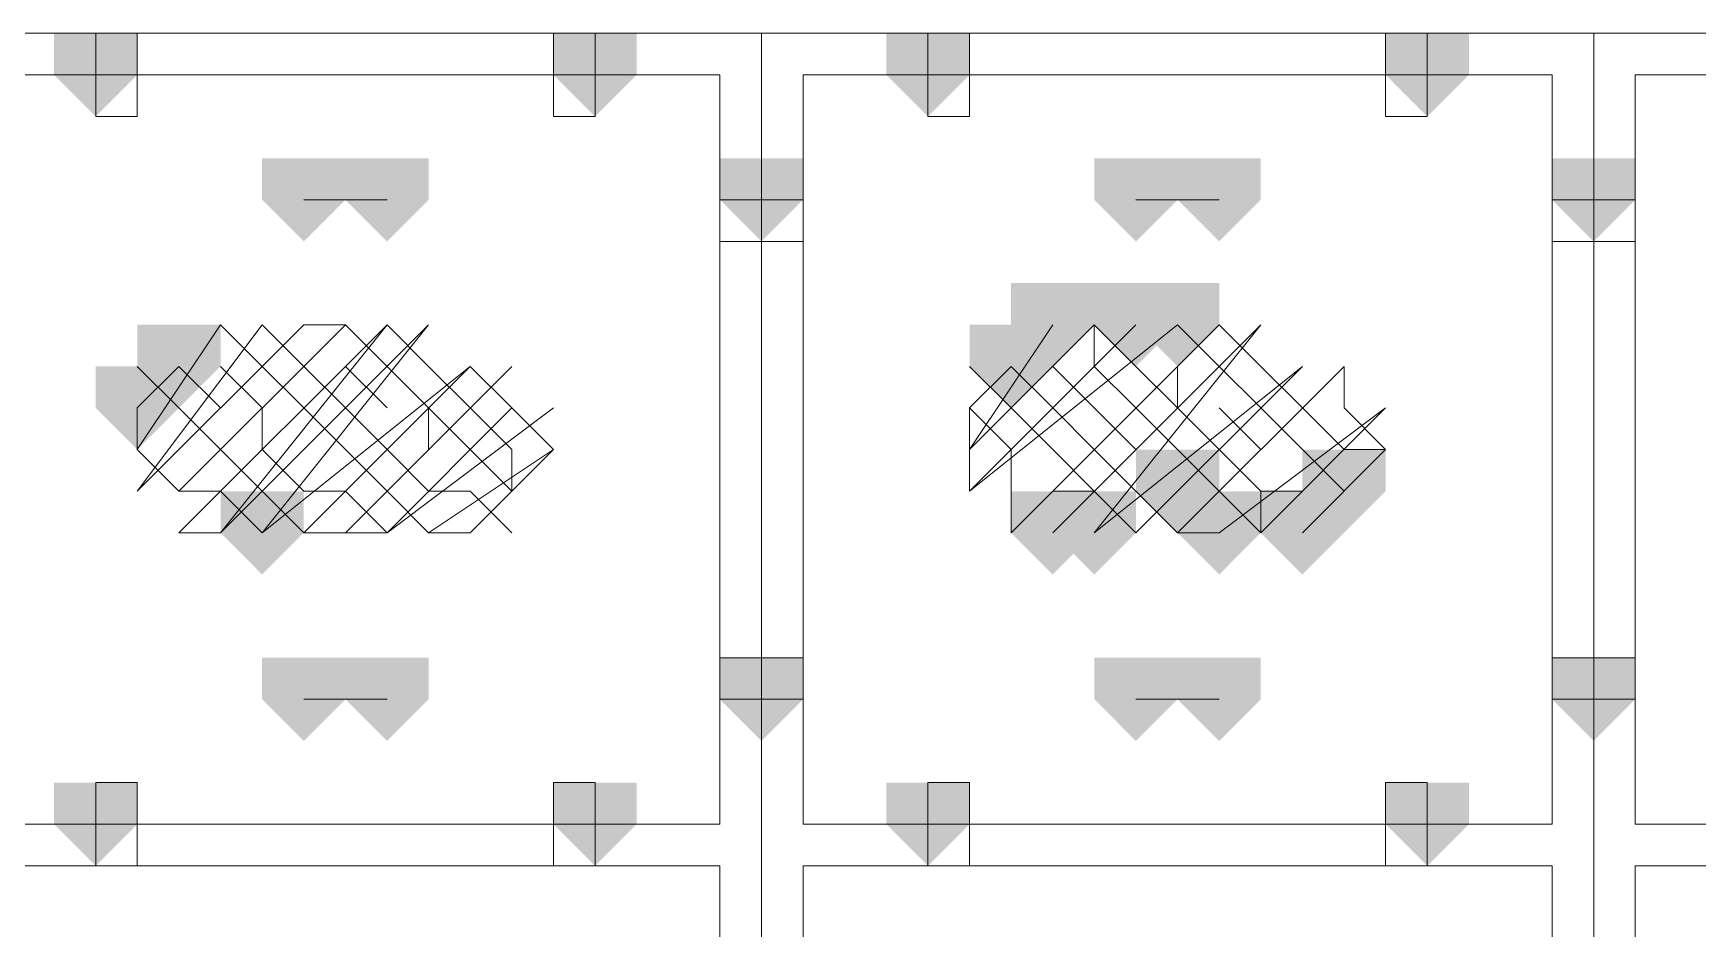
# Model space of a CAD drawing. Header units: millimetres. Extents: x 2315 to 4619, y 1334 to 1897.
# Drawn here: x 3873.622 to 3876.065, y 1527.128 to 1528.442 of the extents above; entities that cross this region are included whole.
import ezdxf

# ---------------------------------------------------------------- set-up
doc = ezdxf.new("R2010")
doc.units = ezdxf.units.MM
for name, color, linetype in [('PDF_3中心线层', 1, 'Continuous'), ('PDF_4虚线层', 2, 'Continuous'), ('PDF_5剖面线层', 2, 'Continuous'), ('PDF_细实线层', 7, 'Continuous')]:
    doc.layers.add(name, color=color, linetype=linetype)

msp = doc.modelspace()

# ---------------------------------------------------------------- hatches: boundary and pattern name
at = {"layer": 'PDF_3中心线层', "transparency": 33554559}
for points in [[(3873.7133, 1528.4417), (3873.6522, 1528.4417), (3873.6522, 1528.3806), (3873.7133, 1528.3195), (3873.7744, 1528.3806), (3873.7744, 1528.4417)], [(3873.7133, 1528.4417), (3873.6522, 1528.4417), (3873.6522, 1528.3806), (3873.7133, 1528.3195), (3873.7744, 1528.3806), (3873.7744, 1528.4417)], [(3874.4463, 1528.4417), (3874.3852, 1528.4417), (3874.3852, 1528.3806), (3874.4463, 1528.3195), (3874.5073, 1528.3806), (3874.5073, 1528.4417)], [(3874.4463, 1528.4417), (3874.3852, 1528.4417), (3874.3852, 1528.3806), (3874.4463, 1528.3195), (3874.5073, 1528.3806), (3874.5073, 1528.4417)], [(3874.4463, 1528.4417), (3874.3852, 1528.4417), (3874.3852, 1528.3806), (3874.4463, 1528.3195), (3874.5073, 1528.3806), (3874.5073, 1528.4417)], [(3874.4463, 1528.4417), (3874.3852, 1528.4417), (3874.3852, 1528.3806), (3874.4463, 1528.3195), (3874.5073, 1528.3806), (3874.5073, 1528.4417)], [(3874.9349, 1528.4417), (3874.8738, 1528.4417), (3874.8738, 1528.3806), (3874.9349, 1528.3195), (3874.996, 1528.3806), (3874.996, 1528.4417)], [(3874.9349, 1528.4417), (3874.8738, 1528.4417), (3874.8738, 1528.3806), (3874.9349, 1528.3195), (3874.996, 1528.3806), (3874.996, 1528.4417)], [(3874.9349, 1528.4417), (3874.8738, 1528.4417), (3874.8738, 1528.3806), (3874.9349, 1528.3195), (3874.996, 1528.3806), (3874.996, 1528.4417)], [(3874.9349, 1528.4417), (3874.8738, 1528.4417), (3874.8738, 1528.3806), (3874.9349, 1528.3195), (3874.996, 1528.3806), (3874.996, 1528.4417)], [(3875.6679, 1528.4417), (3875.6068, 1528.4417), (3875.6068, 1528.3806), (3875.6679, 1528.3195), (3875.729, 1528.3806), (3875.729, 1528.4417)], [(3875.6679, 1528.4417), (3875.6068, 1528.4417), (3875.6068, 1528.3806), (3875.6679, 1528.3195), (3875.729, 1528.3806), (3875.729, 1528.4417)], [(3875.6679, 1528.4417), (3875.6068, 1528.4417), (3875.6068, 1528.3806), (3875.6679, 1528.3195), (3875.729, 1528.3806), (3875.729, 1528.4417)], [(3875.6679, 1528.4417), (3875.6068, 1528.4417), (3875.6068, 1528.3806), (3875.6679, 1528.3195), (3875.729, 1528.3806), (3875.729, 1528.4417)], [(3874.6906, 1528.2584), (3874.6295, 1528.2584), (3874.6295, 1528.1974), (3874.6906, 1528.1363), (3874.7517, 1528.1974), (3874.7517, 1528.2584)], [(3874.6906, 1528.2584), (3874.6295, 1528.2584), (3874.6295, 1528.1974), (3874.6906, 1528.1363), (3874.7517, 1528.1974), (3874.7517, 1528.2584)], [(3874.6906, 1528.2584), (3874.6295, 1528.2584), (3874.6295, 1528.1974), (3874.6906, 1528.1363), (3874.7517, 1528.1974), (3874.7517, 1528.2584)], [(3874.6906, 1528.2584), (3874.6295, 1528.2584), (3874.6295, 1528.1974), (3874.6906, 1528.1363), (3874.7517, 1528.1974), (3874.7517, 1528.2584)], [(3875.9122, 1528.2584), (3875.8511, 1528.2584), (3875.8511, 1528.1974), (3875.9122, 1528.1363), (3875.9733, 1528.1974), (3875.9733, 1528.2584)], [(3875.9122, 1528.2584), (3875.8511, 1528.2584), (3875.8511, 1528.1974), (3875.9122, 1528.1363), (3875.9733, 1528.1974), (3875.9733, 1528.2584)], [(3875.9122, 1528.2584), (3875.8511, 1528.2584), (3875.8511, 1528.1974), (3875.9122, 1528.1363), (3875.9733, 1528.1974), (3875.9733, 1528.2584)], [(3875.9122, 1528.2584), (3875.8511, 1528.2584), (3875.8511, 1528.1974), (3875.9122, 1528.1363), (3875.9733, 1528.1974), (3875.9733, 1528.2584)], [(3874.6906, 1527.5255), (3874.6295, 1527.5255), (3874.6295, 1527.4644), (3874.6906, 1527.4033), (3874.7517, 1527.4644), (3874.7517, 1527.5255)], [(3874.6906, 1527.5255), (3874.6295, 1527.5255), (3874.6295, 1527.4644), (3874.6906, 1527.4033), (3874.7517, 1527.4644), (3874.7517, 1527.5255)], [(3875.9122, 1527.5255), (3875.8511, 1527.5255), (3875.8511, 1527.4644), (3875.9122, 1527.4033), (3875.9733, 1527.4644), (3875.9733, 1527.5255)], [(3875.9122, 1527.5255), (3875.8511, 1527.5255), (3875.8511, 1527.4644), (3875.9122, 1527.4033), (3875.9733, 1527.4644), (3875.9733, 1527.5255)], [(3873.7133, 1527.3422), (3873.6522, 1527.3422), (3873.6522, 1527.2811), (3873.7133, 1527.2201), (3873.7744, 1527.2811), (3873.7744, 1527.3422)], [(3873.7133, 1527.3422), (3873.6522, 1527.3422), (3873.6522, 1527.2811), (3873.7133, 1527.2201), (3873.7744, 1527.2811), (3873.7744, 1527.3422)], [(3874.4463, 1527.3422), (3874.3852, 1527.3422), (3874.3852, 1527.2811), (3874.4463, 1527.2201), (3874.5073, 1527.2811), (3874.5073, 1527.3422)], [(3874.4463, 1527.3422), (3874.3852, 1527.3422), (3874.3852, 1527.2811), (3874.4463, 1527.2201), (3874.5073, 1527.2811), (3874.5073, 1527.3422)], [(3874.4463, 1527.3422), (3874.3852, 1527.3422), (3874.3852, 1527.2811), (3874.4463, 1527.2201), (3874.5073, 1527.2811), (3874.5073, 1527.3422)], [(3874.4463, 1527.3422), (3874.3852, 1527.3422), (3874.3852, 1527.2811), (3874.4463, 1527.2201), (3874.5073, 1527.2811), (3874.5073, 1527.3422)], [(3874.9349, 1527.3422), (3874.8738, 1527.3422), (3874.8738, 1527.2811), (3874.9349, 1527.2201), (3874.996, 1527.2811), (3874.996, 1527.3422)], [(3874.9349, 1527.3422), (3874.8738, 1527.3422), (3874.8738, 1527.2811), (3874.9349, 1527.2201), (3874.996, 1527.2811), (3874.996, 1527.3422)], [(3874.9349, 1527.3422), (3874.8738, 1527.3422), (3874.8738, 1527.2811), (3874.9349, 1527.2201), (3874.996, 1527.2811), (3874.996, 1527.3422)], [(3874.9349, 1527.3422), (3874.8738, 1527.3422), (3874.8738, 1527.2811), (3874.9349, 1527.2201), (3874.996, 1527.2811), (3874.996, 1527.3422)], [(3875.6679, 1527.3422), (3875.6068, 1527.3422), (3875.6068, 1527.2811), (3875.6679, 1527.2201), (3875.729, 1527.2811), (3875.729, 1527.3422)], [(3875.6679, 1527.3422), (3875.6068, 1527.3422), (3875.6068, 1527.2811), (3875.6679, 1527.2201), (3875.729, 1527.2811), (3875.729, 1527.3422)], [(3875.6679, 1527.3422), (3875.6068, 1527.3422), (3875.6068, 1527.2811), (3875.6679, 1527.2201), (3875.729, 1527.2811), (3875.729, 1527.3422)], [(3875.6679, 1527.3422), (3875.6068, 1527.3422), (3875.6068, 1527.2811), (3875.6679, 1527.2201), (3875.729, 1527.2811), (3875.729, 1527.3422)]]:
    msp.add_hatch(color=256, dxfattribs=at).paths.add_polyline_path(points)
at = {"layer": 'PDF_5剖面线层', "transparency": 33554559}
for points in [[(3875.1182, 1528.0752), (3875.0571, 1528.0752), (3875.0571, 1528.0141), (3875.1182, 1527.953), (3875.1792, 1528.0141), (3875.1792, 1528.0752)], [(3875.2403, 1528.0752), (3875.1792, 1528.0752), (3875.1792, 1528.0141), (3875.2403, 1527.953), (3875.3014, 1528.0141), (3875.3014, 1528.0752)], [(3875.3014, 1528.0752), (3875.2403, 1528.0752), (3875.2403, 1528.0141), (3875.3014, 1527.953), (3875.3625, 1528.0141), (3875.3625, 1528.0752)], [(3873.8355, 1528.0141), (3873.7744, 1528.0141), (3873.7744, 1527.953), (3873.8355, 1527.8919), (3873.8965, 1527.953), (3873.8965, 1528.0141)], [(3875.0571, 1528.0141), (3874.996, 1528.0141), (3874.996, 1527.953), (3875.0571, 1527.8919), (3875.1182, 1527.953), (3875.1182, 1528.0141)], [(3873.7744, 1527.953), (3873.7133, 1527.953), (3873.7133, 1527.8919), (3873.7744, 1527.8309), (3873.8355, 1527.8919), (3873.8355, 1527.953)], [(3875.3014, 1527.8309), (3875.2403, 1527.8309), (3875.2403, 1527.7698), (3875.3014, 1527.7087), (3875.3625, 1527.7698), (3875.3625, 1527.8309)], [(3875.5457, 1527.8309), (3875.4846, 1527.8309), (3875.4846, 1527.7698), (3875.5457, 1527.7087), (3875.6068, 1527.7698), (3875.6068, 1527.8309)], [(3873.9576, 1527.7698), (3873.8965, 1527.7698), (3873.8965, 1527.7087), (3873.9576, 1527.6476), (3874.0187, 1527.7087), (3874.0187, 1527.7698)], [(3875.1182, 1527.7698), (3875.0571, 1527.7698), (3875.0571, 1527.7087), (3875.1182, 1527.6476), (3875.1792, 1527.7087), (3875.1792, 1527.7698)], [(3875.1792, 1527.7698), (3875.1182, 1527.7698), (3875.1182, 1527.7087), (3875.1792, 1527.6476), (3875.2403, 1527.7087), (3875.2403, 1527.7698)], [(3875.3625, 1527.7698), (3875.3014, 1527.7698), (3875.3014, 1527.7087), (3875.3625, 1527.6476), (3875.4236, 1527.7087), (3875.4236, 1527.7698)], [(3875.4846, 1527.7698), (3875.4236, 1527.7698), (3875.4236, 1527.7087), (3875.4846, 1527.6476), (3875.5457, 1527.7087), (3875.5457, 1527.7698)]]:
    msp.add_hatch(color=256, dxfattribs=at).paths.add_polyline_path(points)
at = {"layer": 'PDF_细实线层', "transparency": 33554559}
for points in [[(3873.7133, 1528.4417), (3873.6522, 1528.4417), (3873.6522, 1528.3806), (3873.7133, 1528.3195), (3873.7744, 1528.3806), (3873.7744, 1528.4417)], [(3874.4463, 1528.4417), (3874.3852, 1528.4417), (3874.3852, 1528.3806), (3874.4463, 1528.3195), (3874.5073, 1528.3806), (3874.5073, 1528.4417)], [(3874.9349, 1528.4417), (3874.8738, 1528.4417), (3874.8738, 1528.3806), (3874.9349, 1528.3195), (3874.996, 1528.3806), (3874.996, 1528.4417)], [(3875.6679, 1528.4417), (3875.6068, 1528.4417), (3875.6068, 1528.3806), (3875.6679, 1528.3195), (3875.729, 1528.3806), (3875.729, 1528.4417)], [(3874.0187, 1528.2584), (3873.9576, 1528.2584), (3873.9576, 1528.1974), (3874.0187, 1528.1363), (3874.0798, 1528.1974), (3874.0798, 1528.2584)], [(3874.1409, 1528.2584), (3874.0798, 1528.2584), (3874.0798, 1528.1974), (3874.1409, 1528.1363), (3874.2019, 1528.1974), (3874.2019, 1528.2584)], [(3874.6906, 1528.2584), (3874.6295, 1528.2584), (3874.6295, 1528.1974), (3874.6906, 1528.1363), (3874.7517, 1528.1974), (3874.7517, 1528.2584)], [(3875.2403, 1528.2584), (3875.1792, 1528.2584), (3875.1792, 1528.1974), (3875.2403, 1528.1363), (3875.3014, 1528.1974), (3875.3014, 1528.2584)], [(3875.3625, 1528.2584), (3875.3014, 1528.2584), (3875.3014, 1528.1974), (3875.3625, 1528.1363), (3875.4236, 1528.1974), (3875.4236, 1528.2584)], [(3875.9122, 1528.2584), (3875.8511, 1528.2584), (3875.8511, 1528.1974), (3875.9122, 1528.1363), (3875.9733, 1528.1974), (3875.9733, 1528.2584)], [(3874.0187, 1527.5255), (3873.9576, 1527.5255), (3873.9576, 1527.4644), (3874.0187, 1527.4033), (3874.0798, 1527.4644), (3874.0798, 1527.5255)], [(3874.1409, 1527.5255), (3874.0798, 1527.5255), (3874.0798, 1527.4644), (3874.1409, 1527.4033), (3874.2019, 1527.4644), (3874.2019, 1527.5255)], [(3874.6906, 1527.5255), (3874.6295, 1527.5255), (3874.6295, 1527.4644), (3874.6906, 1527.4033), (3874.7517, 1527.4644), (3874.7517, 1527.5255)], [(3875.2403, 1527.5255), (3875.1792, 1527.5255), (3875.1792, 1527.4644), (3875.2403, 1527.4033), (3875.3014, 1527.4644), (3875.3014, 1527.5255)], [(3875.3625, 1527.5255), (3875.3014, 1527.5255), (3875.3014, 1527.4644), (3875.3625, 1527.4033), (3875.4236, 1527.4644), (3875.4236, 1527.5255)], [(3875.9122, 1527.5255), (3875.8511, 1527.5255), (3875.8511, 1527.4644), (3875.9122, 1527.4033), (3875.9733, 1527.4644), (3875.9733, 1527.5255)], [(3873.7133, 1527.3422), (3873.6522, 1527.3422), (3873.6522, 1527.2811), (3873.7133, 1527.2201), (3873.7744, 1527.2811), (3873.7744, 1527.3422)], [(3874.4463, 1527.3422), (3874.3852, 1527.3422), (3874.3852, 1527.2811), (3874.4463, 1527.2201), (3874.5073, 1527.2811), (3874.5073, 1527.3422)], [(3874.9349, 1527.3422), (3874.8738, 1527.3422), (3874.8738, 1527.2811), (3874.9349, 1527.2201), (3874.996, 1527.2811), (3874.996, 1527.3422)], [(3875.6679, 1527.3422), (3875.6068, 1527.3422), (3875.6068, 1527.2811), (3875.6679, 1527.2201), (3875.729, 1527.2811), (3875.729, 1527.3422)]]:
    msp.add_hatch(color=256, dxfattribs=at).paths.add_polyline_path(points)

# ---------------------------------------------------------------- linework, layer by layer
at = {"layer": 'PDF_3中心线层', "lineweight": 18}
for points in [[(3873.7133, 1528.3806), (3873.7744, 1528.3806)], [(3874.6906, 1527.5255), (3874.6906, 1527.4644)], [(3875.9122, 1527.5255), (3875.9122, 1527.4644)], [(3873.7133, 1527.2811), (3873.7744, 1527.2811)]]:
    msp.add_lwpolyline(points, close=True, dxfattribs=at)
at = {"layer": 'PDF_4虚线层', "lineweight": 18}
for points in [[(3874.6906, 1528.4417), (3874.6906, 1525.4487)], [(3875.9122, 1528.4417), (3875.9122, 1525.4487)]]:
    msp.add_lwpolyline(points, dxfattribs=at)
at = {"layer": 'PDF_5剖面线层', "lineweight": 13}
for points in [[(3874.0798, 1527.8309), (3874.0187, 1527.8919), (3873.9576, 1527.953), (3873.8965, 1528.0141), (3873.7744, 1527.8309), (3873.7744, 1527.8919), (3873.8355, 1527.953), (3873.8965, 1527.8919)], [(3874.3241, 1527.7087), (3874.263, 1527.7698), (3874.2019, 1527.7698), (3874.1409, 1527.8309), (3874.0798, 1527.8919), (3874.0187, 1527.953), (3873.9576, 1528.0141), (3873.7744, 1527.7698), (3874.0187, 1528.0141), (3874.0798, 1528.0141), (3873.8355, 1527.7698), (3873.7744, 1527.8309)], [(3873.8965, 1527.7087), (3873.8355, 1527.7087), (3874.1409, 1528.0141), (3873.8965, 1527.7087), (3874.2019, 1528.0141), (3873.9576, 1527.7087), (3874.263, 1527.953), (3874.0187, 1527.7087), (3874.0798, 1527.7087), (3874.3241, 1527.953)], [(3874.2019, 1527.8309), (3874.2019, 1527.8919), (3874.1409, 1527.953), (3874.0798, 1528.0141)], [(3874.1409, 1528.0141), (3874.2019, 1527.953), (3874.263, 1527.8919), (3874.3241, 1527.8309), (3874.3241, 1527.7698), (3874.263, 1527.8309), (3874.2019, 1527.8919)], [(3875.1182, 1528.0141), (3874.996, 1527.8309), (3875.1792, 1528.0141), (3875.1792, 1527.953), (3875.2403, 1527.8919), (3875.3014, 1527.8309), (3875.3625, 1527.7698), (3875.4236, 1527.7087), (3875.6068, 1527.8919), (3875.3625, 1527.7087), (3875.3014, 1527.7087), (3875.2403, 1527.7698), (3875.1792, 1527.8309), (3875.1182, 1527.8919), (3875.0571, 1527.953), (3874.996, 1527.8919), (3874.996, 1527.8309), (3874.996, 1527.7698)], [(3875.2403, 1528.0141), (3874.996, 1527.7698), (3875.3014, 1528.0141), (3875.3625, 1527.953), (3875.4236, 1527.8919), (3875.4846, 1527.8309), (3875.5457, 1527.7698)], [(3875.0571, 1527.7087), (3875.3625, 1528.0141), (3875.0571, 1527.7087)], [(3875.1182, 1527.7087), (3875.4236, 1528.0141), (3875.1792, 1527.7087), (3875.4846, 1527.953), (3875.2403, 1527.7087), (3875.1792, 1527.7698), (3875.1182, 1527.7698)], [(3875.4236, 1527.7087), (3875.4236, 1527.7698), (3875.3625, 1527.8309), (3875.3014, 1527.8919), (3875.2403, 1527.953), (3875.1792, 1528.0141)], [(3875.4846, 1527.7087), (3875.6068, 1527.8309), (3875.5457, 1527.8309), (3875.4846, 1527.8919), (3875.4236, 1527.953), (3875.3625, 1528.0141)], [(3874.0187, 1527.7087), (3873.9576, 1527.7698), (3873.8965, 1527.8309), (3873.8355, 1527.8919), (3873.7744, 1527.953)], [(3874.0798, 1527.7087), (3874.1409, 1527.7087), (3874.0798, 1527.7698), (3874.0187, 1527.7698), (3873.9576, 1527.8309), (3873.9576, 1527.8919), (3873.8965, 1527.953)], [(3874.1409, 1527.8919), (3874.0798, 1527.953)], [(3874.3852, 1527.8309), (3874.3241, 1527.8919), (3874.263, 1527.953)], [(3875.1792, 1527.7698), (3875.1182, 1527.8309), (3875.0571, 1527.8919), (3874.996, 1527.953)], [(3875.2403, 1527.8309), (3875.1792, 1527.8919), (3875.1182, 1527.953)], [(3875.3014, 1527.7087), (3875.5457, 1527.953), (3875.3014, 1527.7087)], [(3875.3014, 1527.8919), (3875.3014, 1527.953)], [(3875.4846, 1527.8919), (3875.4236, 1527.953)], [(3875.6068, 1527.8309), (3875.5457, 1527.8919), (3875.5457, 1527.953)], [(3873.8965, 1527.8309), (3873.8355, 1527.8919)], [(3874.0187, 1527.8919), (3874.0798, 1527.8309), (3874.1409, 1527.7698), (3874.2019, 1527.7087), (3874.3852, 1527.8309), (3874.263, 1527.7087), (3874.2019, 1527.7087)], [(3874.3241, 1527.8919), (3874.1409, 1527.7087), (3874.3852, 1527.8919)], [(3875.0571, 1527.7087), (3875.0571, 1527.7698), (3875.0571, 1527.8309), (3874.996, 1527.8919)], [(3875.4236, 1527.8309), (3875.3625, 1527.8919)], [(3873.9576, 1527.7087), (3873.8965, 1527.7698), (3873.8355, 1527.7698)], [(3875.4846, 1527.7698), (3875.4236, 1527.7698)]]:
    msp.add_lwpolyline(points, dxfattribs=at)
at = {"layer": 'PDF_细实线层', "lineweight": 18}
for points in [[(3880.8598, 1525.6319), (3880.8598, 1525.4487), (3872.1863, 1525.4487), (3872.1863, 1528.4417), (3880.8598, 1528.4417), (3880.8598, 1525.693)], [(3874.1409, 1528.1974), (3874.0187, 1528.1974), (3874.1409, 1528.1974)], [(3875.3625, 1528.1974), (3875.2403, 1528.1974), (3875.3625, 1528.1974)], [(3874.1409, 1527.4644), (3874.0187, 1527.4644), (3874.1409, 1527.4644)], [(3875.3625, 1527.4644), (3875.2403, 1527.4644), (3875.3625, 1527.4644)], [(3874.4463, 1527.3422), (3874.4463, 1527.2201), (3874.4463, 1527.3422)], [(3875.6679, 1527.3422), (3875.6679, 1527.2201), (3875.6679, 1527.3422)]]:
    msp.add_lwpolyline(points, dxfattribs=at)
for points in [[(3873.7133, 1528.4417), (3873.7133, 1528.3195), (3873.7744, 1528.3195), (3873.7744, 1528.4417)], [(3874.4463, 1528.4417), (3874.4463, 1528.3195), (3874.3852, 1528.3195), (3874.3852, 1528.4417)], [(3874.9349, 1528.4417), (3874.9349, 1528.3195), (3874.996, 1528.3195), (3874.996, 1528.4417)], [(3875.6679, 1528.4417), (3875.6679, 1528.3195), (3875.6068, 1528.3195), (3875.6068, 1528.4417)], [(3874.6295, 1527.2811), (3874.6295, 1528.3806), (3873.5301, 1528.3806), (3873.5301, 1527.2811)], [(3874.7517, 1527.2811), (3874.7517, 1528.3806), (3875.8511, 1528.3806), (3875.8511, 1527.2811)], [(3875.9733, 1527.2811), (3875.9733, 1528.3806), (3877.0728, 1528.3806), (3877.0728, 1527.2811)], [(3874.6295, 1528.1974), (3874.7517, 1528.1974), (3874.7517, 1528.1363), (3874.6295, 1528.1363)], [(3874.6295, 1528.1974), (3874.7517, 1528.1974), (3874.7517, 1528.1363), (3874.6295, 1528.1363)], [(3875.8511, 1528.1974), (3875.9733, 1528.1974), (3875.9733, 1528.1363), (3875.8511, 1528.1363)], [(3875.8511, 1528.1974), (3875.9733, 1528.1974), (3875.9733, 1528.1363), (3875.8511, 1528.1363)], [(3874.7517, 1527.5255), (3874.7517, 1527.4644), (3874.6295, 1527.4644), (3874.6295, 1527.5255)], [(3874.7517, 1527.5255), (3874.7517, 1527.4644), (3874.6295, 1527.4644), (3874.6295, 1527.5255)], [(3875.9733, 1527.5255), (3875.9733, 1527.4644), (3875.8511, 1527.4644), (3875.8511, 1527.5255)], [(3875.9733, 1527.5255), (3875.9733, 1527.4644), (3875.8511, 1527.4644), (3875.8511, 1527.5255)], [(3873.7133, 1527.2201), (3873.7133, 1527.3422), (3873.7744, 1527.3422), (3873.7744, 1527.2201)], [(3873.7133, 1527.2201), (3873.7133, 1527.3422), (3873.7744, 1527.3422), (3873.7744, 1527.2201)], [(3874.4463, 1527.3422), (3874.3852, 1527.3422), (3874.3852, 1527.2201), (3874.4463, 1527.2201), (3874.3852, 1527.2201), (3874.3852, 1527.3422)], [(3874.9349, 1527.2201), (3874.9349, 1527.3422), (3874.996, 1527.3422), (3874.996, 1527.2201)], [(3874.9349, 1527.2201), (3874.9349, 1527.3422), (3874.996, 1527.3422), (3874.996, 1527.2201)], [(3875.6679, 1527.3422), (3875.6068, 1527.3422), (3875.6068, 1527.2201), (3875.6679, 1527.2201), (3875.6068, 1527.2201), (3875.6068, 1527.3422)], [(3874.6295, 1527.2201), (3873.5301, 1527.2201), (3873.5301, 1526.1817), (3874.6295, 1526.1817)], [(3874.7517, 1526.1817), (3875.8511, 1526.1817), (3875.8511, 1527.2201), (3874.7517, 1527.2201)], [(3875.9733, 1526.1817), (3877.0728, 1526.1817), (3877.0728, 1527.2201), (3875.9733, 1527.2201)]]:
    msp.add_lwpolyline(points, close=True, dxfattribs=at)

doc.saveas('drawing.dxf')
